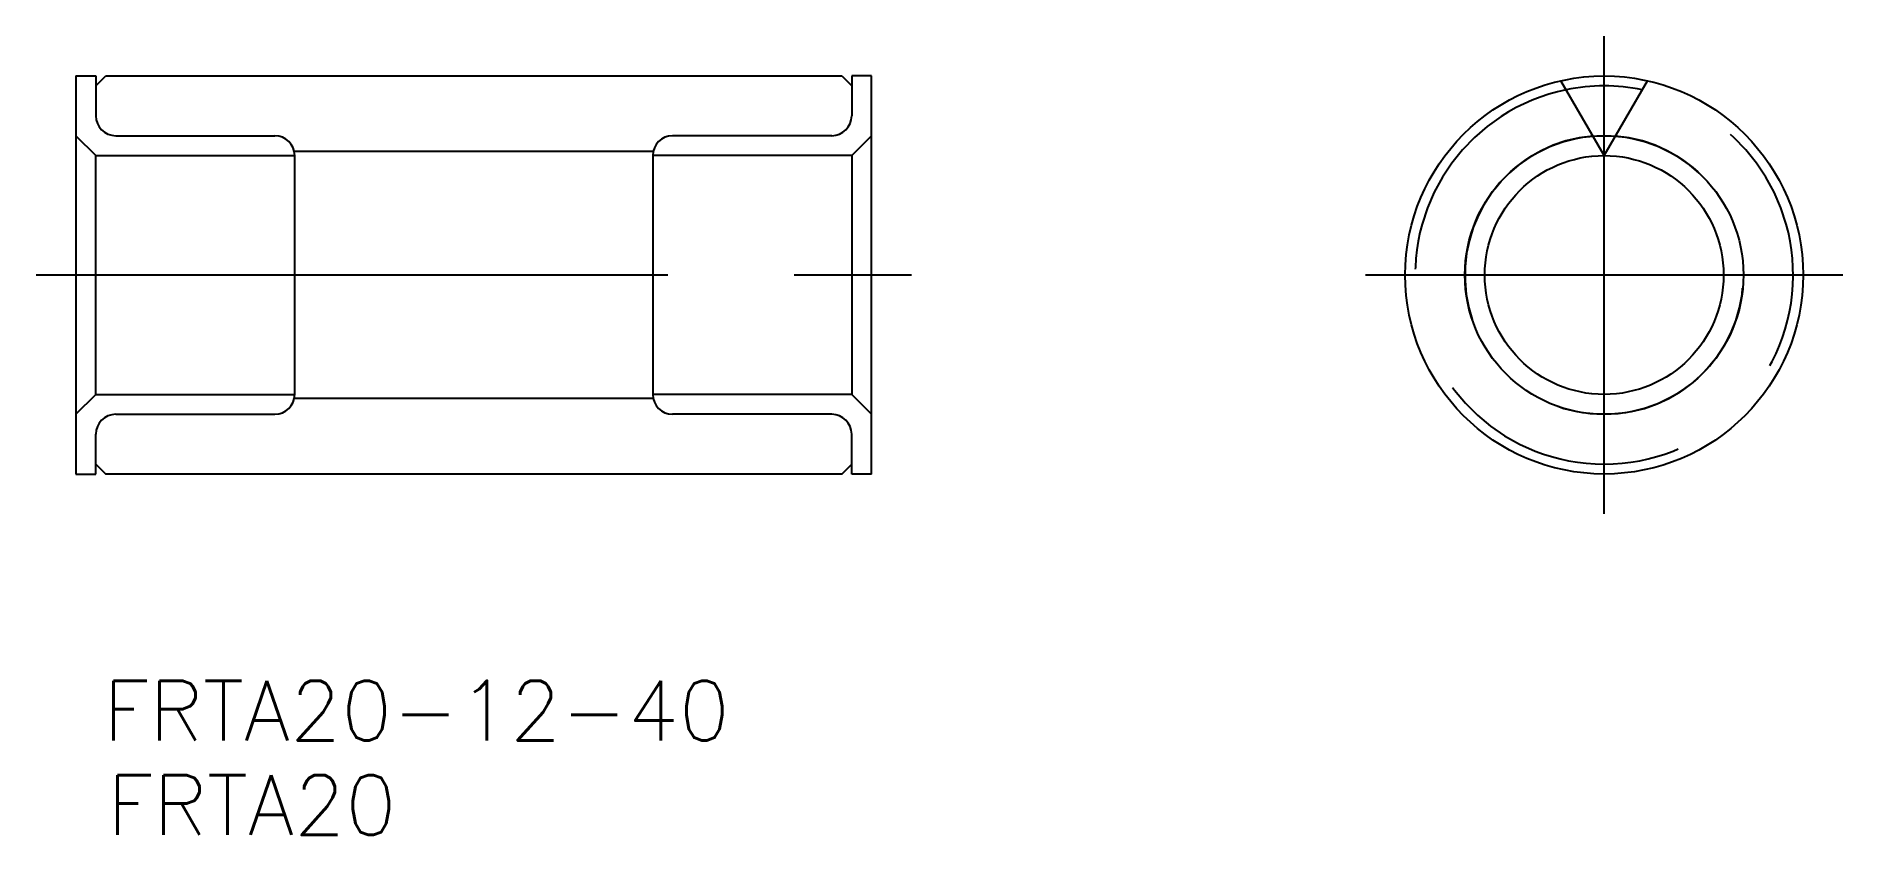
# Model space of a CAD drawing. Extents: x -2 to 88.8, y -28.1 to 12.
import ezdxf

# ---------------------------------------------------------------- set-up
doc = ezdxf.new("R2010")
doc.units = 0
doc.linetypes.add('CENTER', pattern=[50.8, 31.75, -6.35, 6.35, -6.35])
doc.linetypes.add('DASHED', pattern=[19.05, 12.7, -6.35])
doc.layers.get('0').update_dxf_attribs({"linetype": 'CONTINUOUS'})
doc.layers.add('CENTER', color=1, linetype='CENTER')
doc.styles.get("Standard").update_dxf_attribs({"font": 'txt.shx', "height": 3, "bigfont": 'bigfont.shx'})

# ---------------------------------------------------------------- blocks, each defined once
blk = doc.blocks.new('*U2')
at = {"color": 7, "linetype": 'CONTINUOUS'}
blk.add_text('FRTA20-12-40', height=3, dxfattribs=at).set_placement((1.375, -23.386))
blk = doc.blocks.new('*U3')
at = {"color": 7, "linetype": 'CONTINUOUS'}
blk.add_text('FRTA20', height=3, dxfattribs=at).set_placement((1.581, -28.129))

msp = doc.modelspace()

# ---------------------------------------------------------------- linework, layer by layer
at = {"color": 7, "linetype": 'CONTINUOUS'}
for p, q in [((0, 10), (1, 10)), ((0, 10), (0, -10)), ((1, 10), (1, 8)), ((1, 9.5), (1.5, 10)), ((1.5, 10), (38.5, 10)), ((38.5, 10), (39, 9.5)), ((39, 10), (39, 8)), ((40, 10), (39, 10)), ((40, -10), (40, 10)), ((76.829, 6), (74.657, 9.761)), ((76.829, 6), (79.001, 9.761)), ((0, 7), (1, 6)), ((2, 7), (10, 7)), ((38, 7), (30, 7)), ((40, 7), (39, 6)), ((1, 6), (11, 6)), ((1, -6), (1, 6)), ((29.02, 6.2), (10.98, 6.2)), ((11, -6), (11, 6)), ((29, 6), (29, -6)), ((39, 6), (29, 6)), ((39, 6), (39, -6)), ((0, -7), (1, -6)), ((1, -6), (11, -6)), ((29.02, -6.2), (10.98, -6.2)), ((39, -6), (29, -6)), ((40, -7), (39, -6)), ((2, -7), (10, -7)), ((38, -7), (30, -7)), ((1, -10), (1, -8)), ((39, -10), (39, -8)), ((1, -9.5), (1.5, -10)), ((38.5, -10), (39, -9.5)), ((0, -10), (1, -10)), ((38.5, -10), (1.5, -10)), ((40, -10), (39, -10))]:
    msp.add_line(p, q, dxfattribs=at)
for radius in [10, 7, 6]:
    msp.add_circle((76.829, 0), radius, dxfattribs=at)
at = {"color": 3, "linetype": 'DASHED'}
for radius, start, end in [(9.5, 101.59152, 78.40848), (7, 94.62307, 85.37693)]:
    msp.add_arc((76.829, 0), radius, start, end, dxfattribs=at)
at = {"color": 7, "linetype": 'CONTINUOUS'}
for centre, radius, start, end in [((76.829, 0), 9.5, 78.40848, 101.59152), ((2, 8), 1, 180, 270), ((38, 8), 1, 270, 0), ((10, 6), 1, 0, 90), ((30, 6), 1, 90, 180), ((10, -6), 1, 270, 0), ((30, -6), 1, 180, 270), ((2, -8), 1, 90, 180), ((38, -8), 1, 0, 90)]:
    msp.add_arc(centre, radius, start, end, dxfattribs=at)
at = {"layer": 'CENTER', "color": 1, "linetype": 'CENTER'}
for p, q in [((76.829, -12), (76.829, 12)), ((-2, 0), (42, 0)), ((64.829, 0), (88.829, 0))]:
    msp.add_line(p, q, dxfattribs=at)

# ---------------------------------------------------------------- block references
at = {"color": 7, "linetype": 'CONTINUOUS'}
for name in ['*U2', '*U3']:
    msp.add_blockref(name, (0, 0), dxfattribs=at)

doc.saveas('drawing.dxf')
